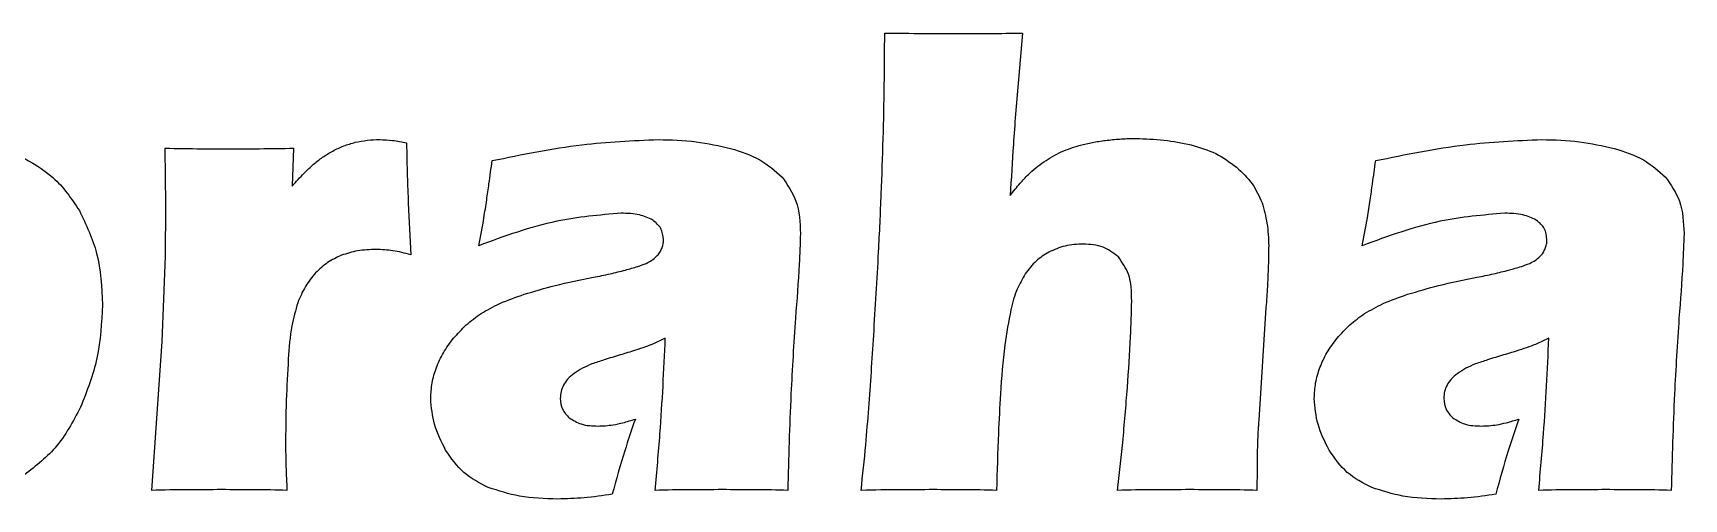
# Model space of a CAD drawing. Header units: millimetres. Extents: x -117 to 117, y -133 to 133.
# Drawn here: x -1.58 to 9.24, y 83.51 to 86.57 of the extents above; entities that cross this region are included whole.
import ezdxf

# ---------------------------------------------------------------- set-up
doc = ezdxf.new("R2010")
doc.units = ezdxf.units.MM
doc.layers.get('0').update_dxf_attribs({"linetype": 'CONTINUOUS'})

msp = doc.modelspace()

# ---------------------------------------------------------------- linework, layer by layer
for p, q in [((4.905, 86.568), (4.86, 86.036)), ((0.13, 85.812), (0.12, 85.564)), ((0.881, 85.452), (0.897, 85.113)), ((-0.732, 84.544), (-0.71, 85.105)), ((6.501, 84.768), (6.453, 84.028)), ((-0.8, 83.568), (-0.732, 84.544))]:
    msp.add_line(p, q)
for points, knots in [([(3.993, 85.876), (3.996, 85.993), (4.001, 86.224), (4.002, 86.455), (4.003, 86.568)], [0, 0, 0, 0, 0.03511788, 0.06923957, 0.06923957, 0.06923957, 0.06923957]), ([(4.003, 86.568), (4.087, 86.567), (4.239, 86.565), (4.39, 86.564), (4.457, 86.564)], [0, 0, 0, 0, 0.02531648, 0.04546982, 0.04546982, 0.04546982, 0.04546982]), ([(4.457, 86.564), (4.534, 86.564), (4.684, 86.564), (4.833, 86.567), (4.905, 86.568)], [0, 0, 0, 0, 0.02306344, 0.04481019, 0.04481019, 0.04481019, 0.04481019]), ([(4.86, 86.036), (4.855, 85.97), (4.842, 85.792), (4.832, 85.614), (4.825, 85.502)], [0, 0, 0, 0, 0.01999506, 0.05352021, 0.05352021, 0.05352021, 0.05352021]), ([(-0.708, 85.414), (-0.708, 85.474), (-0.709, 85.607), (-0.711, 85.74), (-0.712, 85.812)], [0, 0, 0, 0, 0.01796732, 0.03978297, 0.03978297, 0.03978297, 0.03978297]), ([(-0.712, 85.812), (-0.633, 85.811), (-0.492, 85.809), (-0.352, 85.808), (-0.29, 85.808)], [0, 0, 0, 0, 0.02385177, 0.04220746, 0.04220746, 0.04220746, 0.04220746]), ([(-0.29, 85.808), (-0.225, 85.808), (-0.085, 85.809), (0.055, 85.811), (0.13, 85.812)], [0, 0, 0, 0, 0.01961882, 0.04198777, 0.04198777, 0.04198777, 0.04198777]), ([(0.261, 85.708), (0.28, 85.723), (0.32, 85.755), (0.364, 85.781), (0.386, 85.794)], [0, 0, 0, 0, 0.00740943, 0.01520557, 0.01520557, 0.01520557, 0.01520557]), ([(0.386, 85.794), (0.41, 85.806), (0.457, 85.829), (0.508, 85.844), (0.534, 85.851)], [0, 0, 0, 0, 0.00794299, 0.01583601, 0.01583601, 0.01583601, 0.01583601]), ([(0.534, 85.851), (0.56, 85.856), (0.613, 85.867), (0.667, 85.869), (0.694, 85.869)], [0, 0, 0, 0, 0.0079841, 0.01618756, 0.01618756, 0.01618756, 0.01618756]), ([(0.694, 85.869), (0.722, 85.868), (0.781, 85.866), (0.84, 85.854), (0.87, 85.847)], [0, 0, 0, 0, 0.00837556, 0.0177569, 0.0177569, 0.0177569, 0.0177569]), ([(0.87, 85.847), (0.871, 85.774), (0.873, 85.643), (0.879, 85.511), (0.881, 85.452)], [0, 0, 0, 0, 0.02187138, 0.03957836, 0.03957836, 0.03957836, 0.03957836]), ([(1.431, 85.731), (1.626, 85.771), (1.985, 85.845), (2.352, 85.862), (2.519, 85.869)], [0, 0, 0, 0, 0.0597576, 0.1098304, 0.1098304, 0.1098304, 0.1098304]), ([(2.519, 85.869), (2.602, 85.867), (2.762, 85.863), (2.918, 85.828), (2.993, 85.811)], [0, 0, 0, 0, 0.02488156, 0.04794119, 0.04794119, 0.04794119, 0.04794119]), ([(2.993, 85.811), (3.06, 85.79), (3.185, 85.751), (3.284, 85.664), (3.33, 85.623)], [0, 0, 0, 0, 0.02063441, 0.03890799, 0.03890799, 0.03890799, 0.03890799]), ([(3.963, 85.133), (3.969, 85.259), (3.981, 85.507), (3.989, 85.755), (3.993, 85.876)], [0, 0, 0, 0, 0.03795188, 0.07434665, 0.07434665, 0.07434665, 0.07434665]), ([(5.046, 85.723), (5.064, 85.735), (5.101, 85.76), (5.141, 85.779), (5.16, 85.788)], [0, 0, 0, 0, 0.00667553, 0.01314749, 0.01314749, 0.01314749, 0.01314749]), ([(5.16, 85.788), (5.181, 85.797), (5.224, 85.815), (5.27, 85.828), (5.294, 85.834)], [0, 0, 0, 0, 0.00673101, 0.01418352, 0.01418352, 0.01418352, 0.01418352]), ([(5.294, 85.834), (5.32, 85.841), (5.376, 85.854), (5.432, 85.861), (5.461, 85.865)], [0, 0, 0, 0, 0.00815355, 0.01698393, 0.01698393, 0.01698393, 0.01698393]), ([(5.461, 85.865), (5.492, 85.868), (5.554, 85.875), (5.617, 85.876), (5.649, 85.876)], [0, 0, 0, 0, 0.00929014, 0.01882321, 0.01882321, 0.01882321, 0.01882321]), ([(5.649, 85.876), (5.71, 85.874), (5.832, 85.871), (5.951, 85.846), (6.01, 85.834)], [0, 0, 0, 0, 0.01839835, 0.03643641, 0.03643641, 0.03643641, 0.03643641]), ([(6.01, 85.834), (6.065, 85.818), (6.173, 85.787), (6.264, 85.72), (6.308, 85.688)], [0, 0, 0, 0, 0.01716108, 0.03339258, 0.03339258, 0.03339258, 0.03339258]), ([(7.22, 85.731), (7.415, 85.771), (7.774, 85.845), (8.141, 85.862), (8.308, 85.869)], [0, 0, 0, 0, 0.0597581, 0.1098304, 0.1098304, 0.1098304, 0.1098304]), ([(8.308, 85.869), (8.391, 85.867), (8.551, 85.863), (8.707, 85.828), (8.782, 85.811)], [0, 0, 0, 0, 0.02488204, 0.04794166, 0.04794166, 0.04794166, 0.04794166]), ([(8.782, 85.811), (8.849, 85.79), (8.974, 85.751), (9.073, 85.664), (9.119, 85.623)], [0, 0, 0, 0, 0.02063485, 0.03890806, 0.03890806, 0.03890806, 0.03890806]), ([(-1.665, 85.763), (-1.588, 85.72), (-1.429, 85.632), (-1.326, 85.481), (-1.274, 85.403)], [0, 0, 0, 0, 0.0260849, 0.05377607, 0.05377607, 0.05377607, 0.05377607]), ([(0.12, 85.564), (0.146, 85.592), (0.191, 85.643), (0.24, 85.688), (0.261, 85.708)], [0, 0, 0, 0, 0.01149242, 0.02014197, 0.02014197, 0.02014197, 0.02014197]), ([(1.395, 85.473), (1.4, 85.508), (1.412, 85.594), (1.424, 85.68), (1.431, 85.731)], [0, 0, 0, 0, 0.01067283, 0.02606243, 0.02606243, 0.02606243, 0.02606243]), ([(4.944, 85.64), (4.959, 85.655), (4.992, 85.685), (5.028, 85.71), (5.046, 85.723)], [0, 0, 0, 0, 0.00651614, 0.01320674, 0.01320674, 0.01320674, 0.01320674]), ([(6.308, 85.688), (6.345, 85.653), (6.416, 85.587), (6.456, 85.498), (6.475, 85.455)], [0, 0, 0, 0, 0.01511838, 0.02892813, 0.02892813, 0.02892813, 0.02892813]), ([(7.184, 85.473), (7.189, 85.508), (7.201, 85.594), (7.213, 85.68), (7.22, 85.731)], [0, 0, 0, 0, 0.01067277, 0.02606243, 0.02606243, 0.02606243, 0.02606243]), ([(3.33, 85.623), (3.365, 85.572), (3.442, 85.461), (3.448, 85.325), (3.451, 85.252)], [0, 0, 0, 0, 0.01819036, 0.03977648, 0.03977648, 0.03977648, 0.03977648]), ([(4.825, 85.502), (4.846, 85.53), (4.884, 85.577), (4.926, 85.621), (4.944, 85.64)], [0, 0, 0, 0, 0.01040293, 0.0181571, 0.0181571, 0.0181571, 0.0181571]), ([(9.119, 85.623), (9.154, 85.572), (9.231, 85.461), (9.237, 85.325), (9.24, 85.252)], [0, 0, 0, 0, 0.01819036, 0.03977648, 0.03977648, 0.03977648, 0.03977648]), ([(1.343, 85.173), (1.355, 85.234), (1.374, 85.334), (1.389, 85.434), (1.395, 85.473)], [0, 0, 0, 0, 0.01869224, 0.03046245, 0.03046245, 0.03046245, 0.03046245]), ([(7.132, 85.173), (7.144, 85.234), (7.163, 85.334), (7.178, 85.434), (7.184, 85.473)], [0, 0, 0, 0, 0.01869224, 0.03046245, 0.03046245, 0.03046245, 0.03046245]), ([(-1.274, 85.403), (-1.23, 85.311), (-1.137, 85.116), (-1.128, 84.9), (-1.123, 84.786)], [0, 0, 0, 0, 0.03026097, 0.06415165, 0.06415165, 0.06415165, 0.06415165]), ([(-0.71, 85.105), (-0.71, 85.156), (-0.708, 85.259), (-0.708, 85.362), (-0.708, 85.414)], [0, 0, 0, 0, 0.01533049, 0.03098992, 0.03098992, 0.03098992, 0.03098992]), ([(2.276, 85.386), (2.134, 85.374), (1.814, 85.346), (1.511, 85.235), (1.343, 85.173)], [0, 0, 0, 0, 0.04256798, 0.09613852, 0.09613852, 0.09613852, 0.09613852]), ([(2.483, 85.341), (2.454, 85.354), (2.389, 85.384), (2.317, 85.385), (2.276, 85.386)], [0, 0, 0, 0, 0.00931176, 0.02133704, 0.02133704, 0.02133704, 0.02133704]), ([(6.475, 85.455), (6.487, 85.41), (6.514, 85.318), (6.517, 85.222), (6.519, 85.173)], [0, 0, 0, 0, 0.0138856, 0.02867932, 0.02867932, 0.02867932, 0.02867932]), ([(8.065, 85.386), (7.923, 85.374), (7.603, 85.346), (7.3, 85.235), (7.132, 85.173)], [0, 0, 0, 0, 0.0425675, 0.09613851, 0.09613851, 0.09613851, 0.09613851]), ([(8.272, 85.341), (8.243, 85.354), (8.178, 85.384), (8.106, 85.385), (8.065, 85.386)], [0, 0, 0, 0, 0.00931176, 0.02133704, 0.02133704, 0.02133704, 0.02133704]), ([(2.553, 85.212), (2.55, 85.238), (2.544, 85.291), (2.503, 85.324), (2.483, 85.341)], [0, 0, 0, 0, 0.00759639, 0.01519116, 0.01519116, 0.01519116, 0.01519116]), ([(3.451, 85.252), (3.448, 85.185), (3.442, 85), (3.427, 84.816), (3.418, 84.698)], [0, 0, 0, 0, 0.02001687, 0.05548736, 0.05548736, 0.05548736, 0.05548736]), ([(8.342, 85.212), (8.339, 85.238), (8.333, 85.291), (8.292, 85.324), (8.272, 85.341)], [0, 0, 0, 0, 0.00759628, 0.01519138, 0.01519138, 0.01519138, 0.01519138]), ([(9.24, 85.252), (9.237, 85.185), (9.231, 85), (9.216, 84.816), (9.207, 84.698)], [0, 0, 0, 0, 0.02001687, 0.05548736, 0.05548736, 0.05548736, 0.05548736]), ([(0.67, 85.148), (0.629, 85.147), (0.552, 85.145), (0.478, 85.121), (0.443, 85.11)], [0, 0, 0, 0, 0.01230809, 0.02315656, 0.02315656, 0.02315656, 0.02315656]), ([(0.897, 85.113), (0.858, 85.124), (0.784, 85.143), (0.707, 85.147), (0.67, 85.148)], [0, 0, 0, 0, 0.01198669, 0.02294589, 0.02294589, 0.02294589, 0.02294589]), ([(2.506, 85.101), (2.514, 85.11), (2.528, 85.125), (2.538, 85.145), (2.542, 85.154)], [0, 0, 0, 0, 0.003372333, 0.006432949, 0.006432949, 0.006432949, 0.006432949]), ([(2.542, 85.154), (2.545, 85.163), (2.552, 85.182), (2.553, 85.202), (2.553, 85.212)], [0, 0, 0, 0, 0.002947445, 0.005954314, 0.005954314, 0.005954314, 0.005954314]), ([(3.899, 84.107), (3.91, 84.266), (3.933, 84.608), (3.952, 84.95), (3.963, 85.133)], [0, 0, 0, 0, 0.0478505, 0.1028371, 0.1028371, 0.1028371, 0.1028371]), ([(5.304, 85.184), (5.264, 85.182), (5.185, 85.178), (5.113, 85.146), (5.078, 85.131)], [0, 0, 0, 0, 0.01211783, 0.0234463, 0.0234463, 0.0234463, 0.0234463]), ([(5.534, 85.1), (5.502, 85.124), (5.434, 85.176), (5.349, 85.181), (5.304, 85.184)], [0, 0, 0, 0, 0.01187683, 0.0249394, 0.0249394, 0.0249394, 0.0249394]), ([(6.519, 85.173), (6.518, 85.15), (6.518, 85.097), (6.516, 85.045), (6.515, 85.016)], [0, 0, 0, 0, 0.00689603, 0.01571809, 0.01571809, 0.01571809, 0.01571809]), ([(8.295, 85.101), (8.303, 85.11), (8.317, 85.125), (8.327, 85.145), (8.331, 85.154)], [0, 0, 0, 0, 0.00337264, 0.006433029, 0.006433029, 0.006433029, 0.006433029]), ([(8.331, 85.154), (8.334, 85.163), (8.341, 85.182), (8.342, 85.202), (8.342, 85.212)], [0, 0, 0, 0, 0.002947312, 0.005954225, 0.005954225, 0.005954225, 0.005954225]), ([(0.443, 85.11), (0.412, 85.095), (0.349, 85.066), (0.299, 85.018), (0.274, 84.994)], [0, 0, 0, 0, 0.01021936, 0.02065593, 0.02065593, 0.02065593, 0.02065593]), ([(2.304, 85.013), (2.331, 85.021), (2.377, 85.033), (2.422, 85.05), (2.44, 85.057)], [0, 0, 0, 0, 0.00851774, 0.01432274, 0.01432274, 0.01432274, 0.01432274]), ([(2.44, 85.057), (2.453, 85.064), (2.477, 85.075), (2.496, 85.093), (2.506, 85.101)], [0, 0, 0, 0, 0.004204004, 0.007952741, 0.007952741, 0.007952741, 0.007952741]), ([(5.078, 85.131), (5.049, 85.113), (4.989, 85.075), (4.946, 85.018), (4.924, 84.988)], [0, 0, 0, 0, 0.01012967, 0.02116563, 0.02116563, 0.02116563, 0.02116563]), ([(5.621, 84.81), (5.62, 84.871), (5.619, 84.977), (5.559, 85.063), (5.534, 85.1)], [0, 0, 0, 0, 0.01771636, 0.0308725, 0.0308725, 0.0308725, 0.0308725]), ([(8.093, 85.013), (8.12, 85.021), (8.166, 85.033), (8.211, 85.05), (8.229, 85.057)], [0, 0, 0, 0, 0.00851819, 0.01432275, 0.01432275, 0.01432275, 0.01432275]), ([(8.229, 85.057), (8.242, 85.064), (8.266, 85.075), (8.285, 85.093), (8.295, 85.101)], [0, 0, 0, 0, 0.004204421, 0.007952788, 0.007952788, 0.007952788, 0.007952788]), ([(0.274, 84.994), (0.25, 84.965), (0.202, 84.906), (0.172, 84.836), (0.157, 84.799)], [0, 0, 0, 0, 0.01098076, 0.0228367, 0.0228367, 0.0228367, 0.0228367]), ([(1.64, 84.854), (1.708, 84.874), (1.857, 84.919), (2.01, 84.949), (2.094, 84.966)], [0, 0, 0, 0, 0.0210983, 0.04675461, 0.04675461, 0.04675461, 0.04675461]), ([(2.094, 84.966), (2.131, 84.973), (2.201, 84.987), (2.27, 85.005), (2.304, 85.013)], [0, 0, 0, 0, 0.01119334, 0.02151134, 0.02151134, 0.02151134, 0.02151134]), ([(4.924, 84.988), (4.905, 84.955), (4.862, 84.882), (4.841, 84.799), (4.829, 84.753)], [0, 0, 0, 0, 0.01123315, 0.02544964, 0.02544964, 0.02544964, 0.02544964]), ([(6.515, 85.016), (6.514, 84.979), (6.51, 84.896), (6.504, 84.814), (6.501, 84.768)], [0, 0, 0, 0, 0.01108385, 0.02476729, 0.02476729, 0.02476729, 0.02476729]), ([(7.429, 84.854), (7.497, 84.874), (7.646, 84.919), (7.799, 84.949), (7.883, 84.966)], [0, 0, 0, 0, 0.0210983, 0.04675461, 0.04675461, 0.04675461, 0.04675461]), ([(7.883, 84.966), (7.92, 84.973), (7.99, 84.987), (8.059, 85.005), (8.093, 85.013)], [0, 0, 0, 0, 0.01119287, 0.02151087, 0.02151087, 0.02151087, 0.02151087]), ([(1.358, 84.728), (1.398, 84.75), (1.488, 84.802), (1.586, 84.835), (1.64, 84.854)], [0, 0, 0, 0, 0.01384752, 0.03098993, 0.03098993, 0.03098993, 0.03098993]), ([(5.593, 84.242), (5.601, 84.353), (5.615, 84.542), (5.619, 84.732), (5.621, 84.81)], [0, 0, 0, 0, 0.03333701, 0.05689174, 0.05689174, 0.05689174, 0.05689174]), ([(7.147, 84.728), (7.187, 84.75), (7.277, 84.802), (7.375, 84.835), (7.429, 84.854)], [0, 0, 0, 0, 0.0138471, 0.03098995, 0.03098995, 0.03098995, 0.03098995]), ([(-1.123, 84.786), (-1.129, 84.668), (-1.139, 84.436), (-1.224, 84.22), (-1.266, 84.114)], [0, 0, 0, 0, 0.03520907, 0.06906402, 0.06906402, 0.06906402, 0.06906402]), ([(0.157, 84.799), (0.143, 84.749), (0.109, 84.628), (0.1, 84.503), (0.095, 84.43)], [0, 0, 0, 0, 0.01551112, 0.03751208, 0.03751208, 0.03751208, 0.03751208]), ([(1.178, 84.566), (1.205, 84.596), (1.258, 84.657), (1.325, 84.704), (1.358, 84.728)], [0, 0, 0, 0, 0.01210358, 0.02427141, 0.02427141, 0.02427141, 0.02427141]), ([(4.829, 84.753), (4.815, 84.676), (4.781, 84.494), (4.768, 84.308), (4.761, 84.201)], [0, 0, 0, 0, 0.02345903, 0.05562444, 0.05562444, 0.05562444, 0.05562444]), ([(6.967, 84.566), (6.994, 84.596), (7.047, 84.657), (7.114, 84.704), (7.147, 84.728)], [0, 0, 0, 0, 0.01210358, 0.02427141, 0.02427141, 0.02427141, 0.02427141]), ([(3.418, 84.698), (3.407, 84.532), (3.383, 84.156), (3.373, 83.779), (3.367, 83.568)], [0, 0, 0, 0, 0.0498651, 0.1130879, 0.1130879, 0.1130879, 0.1130879]), ([(9.207, 84.698), (9.196, 84.532), (9.172, 84.156), (9.162, 83.779), (9.156, 83.568)], [0, 0, 0, 0, 0.0498651, 0.1130879, 0.1130879, 0.1130879, 0.1130879]), ([(1.065, 84.373), (1.079, 84.406), (1.108, 84.475), (1.154, 84.535), (1.178, 84.566)], [0, 0, 0, 0, 0.01082528, 0.02248426, 0.02248426, 0.02248426, 0.02248426]), ([(2.435, 84.509), (2.413, 84.501), (2.358, 84.483), (2.303, 84.466), (2.269, 84.456)], [0, 0, 0, 0, 0.00685766, 0.01737574, 0.01737574, 0.01737574, 0.01737574]), ([(2.565, 84.566), (2.541, 84.554), (2.498, 84.534), (2.454, 84.516), (2.435, 84.509)], [0, 0, 0, 0, 0.00817117, 0.01424571, 0.01424571, 0.01424571, 0.01424571]), ([(2.499, 83.568), (2.51, 83.692), (2.54, 84.024), (2.556, 84.357), (2.565, 84.566)], [0, 0, 0, 0, 0.0371679, 0.1000119, 0.1000119, 0.1000119, 0.1000119]), ([(6.854, 84.373), (6.868, 84.406), (6.897, 84.475), (6.943, 84.535), (6.967, 84.566)], [0, 0, 0, 0, 0.01082528, 0.02248426, 0.02248426, 0.02248426, 0.02248426]), ([(8.224, 84.509), (8.202, 84.501), (8.147, 84.483), (8.092, 84.466), (8.058, 84.456)], [0, 0, 0, 0, 0.00685766, 0.01737574, 0.01737574, 0.01737574, 0.01737574]), ([(8.354, 84.566), (8.33, 84.554), (8.287, 84.534), (8.243, 84.516), (8.224, 84.509)], [0, 0, 0, 0, 0.00817073, 0.01424528, 0.01424528, 0.01424528, 0.01424528]), ([(8.288, 83.568), (8.299, 83.692), (8.329, 84.024), (8.345, 84.357), (8.354, 84.566)], [0, 0, 0, 0, 0.0371679, 0.1000119, 0.1000119, 0.1000119, 0.1000119]), ([(0.095, 84.43), (0.09, 84.34), (0.079, 84.147), (0.078, 83.954), (0.077, 83.852)], [0, 0, 0, 0, 0.02711995, 0.05783736, 0.05783736, 0.05783736, 0.05783736]), ([(2.084, 84.397), (2.063, 84.388), (2.022, 84.372), (1.985, 84.347), (1.968, 84.335)], [0, 0, 0, 0, 0.0068262, 0.01318688, 0.01318688, 0.01318688, 0.01318688]), ([(2.269, 84.456), (2.234, 84.446), (2.172, 84.427), (2.111, 84.406), (2.084, 84.397)], [0, 0, 0, 0, 0.01103822, 0.01945593, 0.01945593, 0.01945593, 0.01945593]), ([(7.873, 84.397), (7.852, 84.388), (7.811, 84.372), (7.774, 84.347), (7.757, 84.335)], [0, 0, 0, 0, 0.0068262, 0.01318688, 0.01318688, 0.01318688, 0.01318688]), ([(8.058, 84.456), (8.023, 84.446), (7.961, 84.427), (7.9, 84.406), (7.873, 84.397)], [0, 0, 0, 0, 0.01103822, 0.01945593, 0.01945593, 0.01945593, 0.01945593]), ([(1.028, 84.17), (1.03, 84.205), (1.033, 84.274), (1.054, 84.34), (1.065, 84.373)], [0, 0, 0, 0, 0.01025965, 0.02062291, 0.02062291, 0.02062291, 0.02062291]), ([(1.968, 84.335), (1.953, 84.323), (1.925, 84.301), (1.906, 84.272), (1.898, 84.258)], [0, 0, 0, 0, 0.00567353, 0.01047279, 0.01047279, 0.01047279, 0.01047279]), ([(6.817, 84.17), (6.819, 84.205), (6.822, 84.274), (6.843, 84.34), (6.854, 84.373)], [0, 0, 0, 0, 0.0102597, 0.02062283, 0.02062283, 0.02062283, 0.02062283]), ([(7.757, 84.335), (7.742, 84.323), (7.714, 84.301), (7.695, 84.272), (7.687, 84.258)], [0, 0, 0, 0, 0.00567353, 0.01047279, 0.01047279, 0.01047279, 0.01047279]), ([(1.126, 83.832), (1.098, 83.887), (1.043, 83.994), (1.033, 84.113), (1.028, 84.17)], [0, 0, 0, 0, 0.01844449, 0.03554319, 0.03554319, 0.03554319, 0.03554319]), ([(1.898, 84.258), (1.892, 84.245), (1.879, 84.217), (1.878, 84.186), (1.877, 84.17)], [0, 0, 0, 0, 0.004458516, 0.009103104, 0.009103104, 0.009103104, 0.009103104]), ([(1.877, 84.17), (1.879, 84.146), (1.885, 84.097), (1.919, 84.061), (1.936, 84.043)], [0, 0, 0, 0, 0.00708034, 0.01441068, 0.01441068, 0.01441068, 0.01441068]), ([(4.761, 84.201), (4.756, 84.115), (4.745, 83.904), (4.739, 83.693), (4.735, 83.568)], [0, 0, 0, 0, 0.02596639, 0.06335134, 0.06335134, 0.06335134, 0.06335134]), ([(5.527, 83.568), (5.54, 83.673), (5.566, 83.897), (5.583, 84.122), (5.593, 84.242)], [0, 0, 0, 0, 0.03164906, 0.06768522, 0.06768522, 0.06768522, 0.06768522]), ([(6.915, 83.832), (6.887, 83.887), (6.832, 83.994), (6.822, 84.113), (6.817, 84.17)], [0, 0, 0, 0, 0.0184443, 0.035543, 0.035543, 0.035543, 0.035543]), ([(7.687, 84.258), (7.681, 84.245), (7.668, 84.217), (7.667, 84.186), (7.666, 84.17)], [0, 0, 0, 0, 0.004458516, 0.009103104, 0.009103104, 0.009103104, 0.009103104]), ([(7.666, 84.17), (7.668, 84.146), (7.674, 84.097), (7.708, 84.061), (7.725, 84.043)], [0, 0, 0, 0, 0.00708044, 0.0144102, 0.0144102, 0.0144102, 0.0144102]), ([(-1.266, 84.114), (-1.316, 84.02), (-1.41, 83.84), (-1.572, 83.718), (-1.648, 83.659)], [0, 0, 0, 0, 0.03149603, 0.06007719, 0.06007719, 0.06007719, 0.06007719]), ([(3.848, 83.568), (3.859, 83.668), (3.878, 83.847), (3.892, 84.027), (3.899, 84.107)], [0, 0, 0, 0, 0.02998872, 0.05408627, 0.05408627, 0.05408627, 0.05408627]), ([(1.936, 84.043), (1.961, 84.028), (2.019, 83.992), (2.087, 83.991), (2.125, 83.99)], [0, 0, 0, 0, 0.00865001, 0.01993585, 0.01993585, 0.01993585, 0.01993585]), ([(2.125, 83.99), (2.141, 83.991), (2.174, 83.991), (2.207, 83.996), (2.224, 83.998)], [0, 0, 0, 0, 0.004784163, 0.009926421, 0.009926421, 0.009926421, 0.009926421]), ([(2.369, 84.036), (2.345, 83.967), (2.289, 83.804), (2.244, 83.638), (2.217, 83.542)], [0, 0, 0, 0, 0.02196224, 0.05173634, 0.05173634, 0.05173634, 0.05173634]), ([(2.224, 83.998), (2.245, 84.002), (2.294, 84.012), (2.342, 84.027), (2.369, 84.036)], [0, 0, 0, 0, 0.00640674, 0.01501924, 0.01501924, 0.01501924, 0.01501924]), ([(6.453, 84.028), (6.45, 83.985), (6.446, 83.909), (6.444, 83.832), (6.443, 83.798)], [0, 0, 0, 0, 0.01268311, 0.02298957, 0.02298957, 0.02298957, 0.02298957]), ([(7.725, 84.043), (7.75, 84.028), (7.808, 83.992), (7.876, 83.991), (7.914, 83.99)], [0, 0, 0, 0, 0.00865043, 0.01993627, 0.01993627, 0.01993627, 0.01993627]), ([(7.914, 83.99), (7.93, 83.991), (7.963, 83.991), (7.996, 83.996), (8.013, 83.998)], [0, 0, 0, 0, 0.004783687, 0.009925945, 0.009925945, 0.009925945, 0.009925945]), ([(8.158, 84.036), (8.134, 83.967), (8.078, 83.804), (8.033, 83.638), (8.006, 83.542)], [0, 0, 0, 0, 0.02196209, 0.05173619, 0.05173619, 0.05173619, 0.05173619]), ([(8.013, 83.998), (8.034, 84.002), (8.083, 84.012), (8.131, 84.027), (8.158, 84.036)], [0, 0, 0, 0, 0.00640674, 0.01501924, 0.01501924, 0.01501924, 0.01501924]), ([(0.077, 83.852), (0.078, 83.809), (0.079, 83.715), (0.084, 83.62), (0.086, 83.568)], [0, 0, 0, 0, 0.01280377, 0.02836741, 0.02836741, 0.02836741, 0.02836741]), ([(1.405, 83.587), (1.348, 83.616), (1.235, 83.674), (1.162, 83.779), (1.126, 83.832)], [0, 0, 0, 0, 0.01886177, 0.03766769, 0.03766769, 0.03766769, 0.03766769]), ([(6.443, 83.798), (6.443, 83.764), (6.442, 83.687), (6.442, 83.61), (6.442, 83.568)], [0, 0, 0, 0, 0.01030264, 0.02296746, 0.02296746, 0.02296746, 0.02296746]), ([(7.194, 83.587), (7.137, 83.616), (7.024, 83.674), (6.951, 83.779), (6.915, 83.832)], [0, 0, 0, 0, 0.01886137, 0.03766759, 0.03766759, 0.03766759, 0.03766759]), ([(-0.343, 83.573), (-0.416, 83.572), (-0.569, 83.572), (-0.721, 83.57), (-0.8, 83.568)], [0, 0, 0, 0, 0.02210358, 0.04575128, 0.04575128, 0.04575128, 0.04575128]), ([(0.086, 83.568), (0.015, 83.57), (-0.128, 83.572), (-0.271, 83.572), (-0.343, 83.573)], [0, 0, 0, 0, 0.02139345, 0.04289432, 0.04289432, 0.04289432, 0.04289432]), ([(1.859, 83.511), (1.775, 83.513), (1.62, 83.517), (1.473, 83.565), (1.405, 83.587)], [0, 0, 0, 0, 0.02504476, 0.04623409, 0.04623409, 0.04623409, 0.04623409]), ([(2.217, 83.542), (2.156, 83.533), (2.037, 83.516), (1.917, 83.513), (1.859, 83.511)], [0, 0, 0, 0, 0.01855046, 0.03598487, 0.03598487, 0.03598487, 0.03598487]), ([(2.939, 83.573), (2.867, 83.572), (2.721, 83.572), (2.574, 83.57), (2.499, 83.568)], [0, 0, 0, 0, 0.02133064, 0.04398281, 0.04398281, 0.04398281, 0.04398281]), ([(3.367, 83.568), (3.296, 83.57), (3.153, 83.572), (3.01, 83.572), (2.939, 83.573)], [0, 0, 0, 0, 0.02149644, 0.04288382, 0.04288382, 0.04288382, 0.04288382]), ([(4.32, 83.573), (4.248, 83.572), (4.091, 83.572), (3.934, 83.57), (3.848, 83.568)], [0, 0, 0, 0, 0.02157048, 0.04720356, 0.04720356, 0.04720356, 0.04720356]), ([(4.735, 83.568), (4.664, 83.57), (4.525, 83.572), (4.387, 83.572), (4.32, 83.573)], [0, 0, 0, 0, 0.02146211, 0.04149339, 0.04149339, 0.04149339, 0.04149339]), ([(6.004, 83.573), (5.925, 83.572), (5.766, 83.572), (5.607, 83.57), (5.527, 83.568)], [0, 0, 0, 0, 0.02369238, 0.0477158, 0.0477158, 0.0477158, 0.0477158]), ([(6.442, 83.568), (6.367, 83.57), (6.222, 83.572), (6.076, 83.572), (6.004, 83.573)], [0, 0, 0, 0, 0.02237515, 0.04375919, 0.04375919, 0.04375919, 0.04375919]), ([(7.648, 83.511), (7.564, 83.513), (7.409, 83.517), (7.262, 83.565), (7.194, 83.587)], [0, 0, 0, 0, 0.02504429, 0.04623407, 0.04623407, 0.04623407, 0.04623407]), ([(8.006, 83.542), (7.945, 83.533), (7.826, 83.516), (7.706, 83.513), (7.648, 83.511)], [0, 0, 0, 0, 0.01855046, 0.03598535, 0.03598535, 0.03598535, 0.03598535]), ([(8.728, 83.573), (8.656, 83.572), (8.51, 83.572), (8.363, 83.57), (8.288, 83.568)], [0, 0, 0, 0, 0.02133016, 0.04398328, 0.04398328, 0.04398328, 0.04398328]), ([(9.156, 83.568), (9.085, 83.57), (8.942, 83.572), (8.799, 83.572), (8.728, 83.573)], [0, 0, 0, 0, 0.02149739, 0.04288382, 0.04288382, 0.04288382, 0.04288382])]:
    msp.add_open_spline(points, degree=3, knots=knots)

doc.saveas('drawing.dxf')
